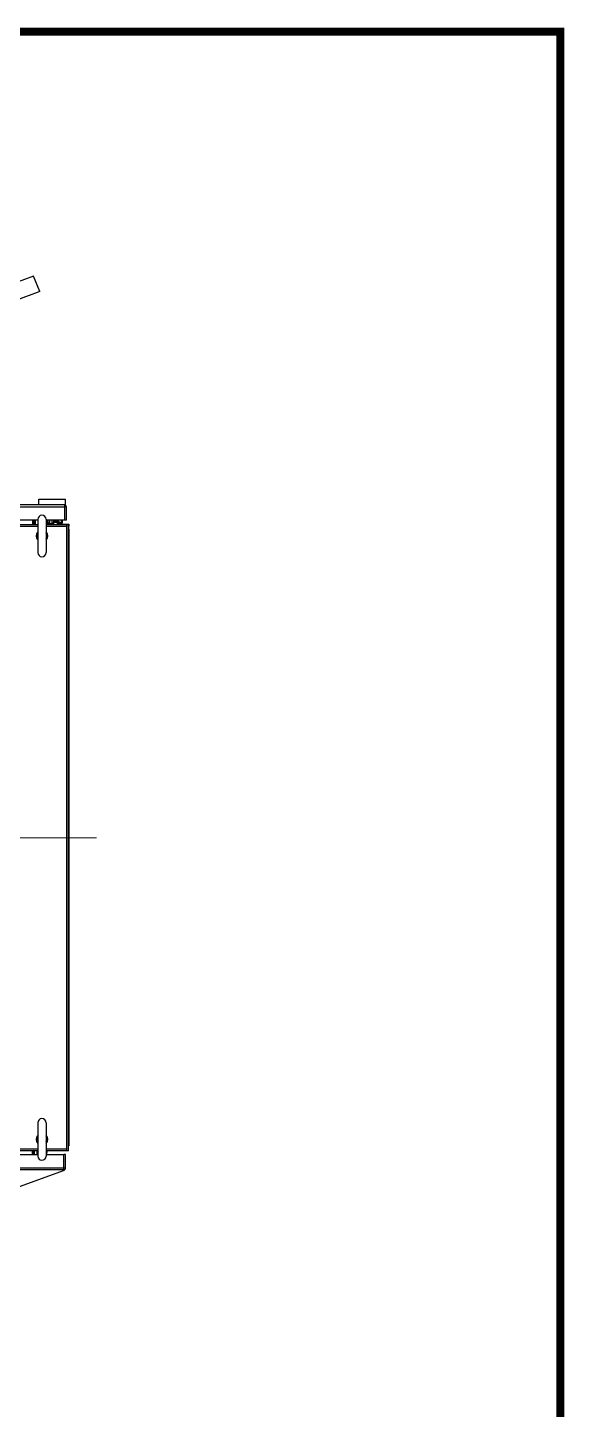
# Model space of a CAD drawing. Extents: x 81444 to 119867, y -54538 to -28747.
# Drawn here: x 85050 to 85695, y -35340 to -33680 of the extents above; entities that cross this region are included whole.
import ezdxf
from ezdxf.enums import TextEntityAlignment as Align
from ezdxf.lldxf.tags import DXFTag

# ---------------------------------------------------------------- set-up
doc = ezdxf.new("R2010")
doc.units = 0
doc.header["$LTSCALE"] = 100
doc.header["$MEASUREMENT"] = 0
doc.layers.add('PANEL', color=7, linetype='Continuous')
doc.layers.add('t', color=1, linetype='Continuous')
doc.styles.get("Standard").update_dxf_attribs({"font": ''})
doc.styles.get('Standard').set_extended_font_data('SimSun')
tags = doc.linetypes.add('CENTER', pattern=[2, 1.25, -0.25, 0.25, -0.25]).pattern_tags.tags
tags[10:11] = [DXFTag(74, 4), DXFTag(75, 0), DXFTag(340, '0'), DXFTag(46, 1.0), DXFTag(50, 0.0), DXFTag(44, 0.0), DXFTag(45, 0.0)]
tags[8:9] = [DXFTag(74, 4), DXFTag(75, 0), DXFTag(340, '0'), DXFTag(46, 1.0), DXFTag(50, 0.0), DXFTag(44, 0.0), DXFTag(45, 0.0)]
tags[6:7] = [DXFTag(74, 4), DXFTag(75, 0), DXFTag(340, '0'), DXFTag(46, 1.0), DXFTag(50, 0.0), DXFTag(44, 0.0), DXFTag(45, 0.0)]
tags[4:5] = [DXFTag(74, 4), DXFTag(75, 0), DXFTag(340, '0'), DXFTag(46, 1.0), DXFTag(50, 0.0), DXFTag(44, 0.0), DXFTag(45, 0.0)]
tags = doc.linetypes.add('HIDDEN', pattern=[0.375, 0.25, -0.125]).pattern_tags.tags
tags[6:7] = [DXFTag(74, 4), DXFTag(75, 0), DXFTag(340, '0'), DXFTag(46, 1.0), DXFTag(50, 0.0), DXFTag(44, 0.0), DXFTag(45, 0.0)]
tags[4:5] = [DXFTag(74, 4), DXFTag(75, 0), DXFTag(340, '0'), DXFTag(46, 1.0), DXFTag(50, 0.0), DXFTag(44, 0.0), DXFTag(45, 0.0)]

# ---------------------------------------------------------------- blocks, each defined once
blk = doc.blocks.new('图框')
at = {"layer": 't', "color": 7, "const_width": 9.62}
blk.add_lwpolyline([(4115.6, -3151.6), (4115.6, 0), (0, 0), (0, -3151.6)], close=True, dxfattribs=at)
at = {"color": 7, "flags": 8}
for tag, p, height in [('DWG.NAME:', (1381.6, -2910.4), 25), ('PROJECTNAME：', (3339.1, -2913.1), 25), ('PROJECTNAME:', (3125.5, -2912.8), 24), ('DWG.NO.:', (3128.2, -3030.4), 24), ('图纸编号', (3315.4, -3052.4), 24), ('FILENO.:', (3128.7, -3106.1), 24), ('文档号', (3317.7, -3124.1), 24)]:
    blk.add_attdef(tag, p, '', height=height, dxfattribs=at)
for tag, height, p in [('RENLIU', 24, (698.2, -2950.4)), ('SHUFENWANG', 24, (885.8, -2950.4)), ('FANGHOU', 24, (1069.7, -2950.4)), ('DANDANLI', 24, (1250, -2950.4)), ('A', 23, (59.9, -2974.9)), ('设计时间', 23, (213.9, -2974.9)), ('刘仁', 23, (698.2, -3002.2)), ('王姝芬', 23, (885.8, -3002.2)), ('侯方', 23, (1069.7, -3002.2)), ('李丹丹', 23, (1250, -3002.2)), ('#10STATIONONTROLCABINETCOVER', 30, (1777.9, -3017.2)), ('PAGEXOFX', 24, (3953.7, -3039.1)), ('REV.', 24, (59.4, -3063)), ('DATE', 24, (208.9, -3063)), ('DESCRIPTION', 24, (451.7, -3063)), ('PREPARED', 24, (698.2, -3063)), ('CHECKED', 24, (885.8, -3063)), ('SIGNED', 24, (1069.7, -3063)), ('APPROVED', 24, (1250, -3063)), ('图纸名称', 30, (1777.9, -3094.7)), ('第几页共几页', 24, (3953.7, -3114.1))]:
    blk.add_attdef(tag, text='', height=height, dxfattribs=at).set_placement(p, align=Align.MIDDLE)
for tag, p in [('图纸名称:', (1377.8, -2965.9)), ('项目名称：', (3121.6, -2984.3)), ('项目名称：', (3325, -2984.3))]:
    blk.add_attdef(tag, text='', height=25, dxfattribs=at).set_placement(p, align=Align.BOTTOM_LEFT)
at = {"color": 7, "width": 0.8, "flags": 8}
blk.add_attdef('HANGZHOUHOLLYSYSAUTOMATIONCO.,LTD.', text='', height=24, dxfattribs=at).set_placement((2770.1, -3045.7), align=Align.MIDDLE)

msp = doc.modelspace()

# ---------------------------------------------------------------- linework, layer by layer
at = {"color": 7, "linetype": 'Continuous'}
for p, q in [((85094.7, -34253), (84307.3, -34253)), ((84307.3, -34255.3), (85094.7, -34255.3)), ((85064, -34246), (85096, -34246)), ((85064, -34253), (85064, -34246)), ((85094.7, -34253), (85094.7, -34271.5)), ((85097, -34255.3), (85095, -34255.3)), ((85095, -34271.5), (85095, -34255.3)), ((85096, -34253), (85096, -34246)), ((85097, -34271.5), (85097, -34255.3)), ((85062.7, -34271.5), (84337.7, -34271.5)), ((85062.7, -34276.8), (84337.7, -34276.8)), ((85056.5, -34271.5), (85056.5, -34276.8)), ((85057.7, -34276.8), (85057.7, -34271.5)), ((85058.9, -34271.5), (85058.9, -34276.8)), ((85058.9, -34276.2), (85060, -34276.2)), ((85060, -34276.8), (85060, -34271.5)), ((85062.7, -34270.3), (85062.7, -34310.3)), ((85072.7, -34270.3), (85072.7, -34310.3)), ((85094.7, -34271.5), (85072.7, -34271.5)), ((85074.5, -34272.4), (85072.7, -34272.4)), ((85074.5, -34274.2), (85072.7, -34274.2)), ((85072.7, -34274.3), (85073.5, -34274.3)), ((85072.7, -34275.5), (85073.5, -34275.5)), ((85099.7, -34276.8), (85072.7, -34276.8)), ((85073.5, -34275.5), (85073.5, -34274.3)), ((85074.5, -34271.5), (85074.5, -34276.4)), ((85074.5, -34274.4), (85076.5, -34274.4)), ((85081.5, -34276.4), (85074.5, -34276.4)), ((85076.5, -34271.5), (85076.5, -34276.4)), ((85076.6, -34271.5), (85076.6, -34275.4)), ((85076.6, -34275.4), (85079.4, -34275.4)), ((85079.4, -34271.5), (85079.4, -34275.4)), ((85079.5, -34271.5), (85079.5, -34276.4)), ((85079.5, -34274.4), (85081.5, -34274.4)), ((85081.5, -34271.5), (85081.5, -34276.4)), ((85083.5, -34273.5), (85081.5, -34273.5)), ((85088, -34274.2), (85081.5, -34274.2)), ((85082.4, -34271.5), (85082.4, -34273.5)), ((85083.5, -34271.5), (85083.5, -34273.5)), ((85088, -34272.4), (85083.5, -34272.4)), ((85085.4, -34276.8), (85086.8, -34275.5)), ((85085.5, -34272.4), (85085.5, -34271.4)), ((85085.5, -34276.8), (85085.5, -34276.7)), ((85086, -34276.2), (85100.2, -34276.2)), ((85086.5, -34274.3), (85090.6, -34274.3)), ((85086.5, -34275.5), (85086.5, -34274.3)), ((85086.5, -34275.5), (85090.6, -34275.5)), ((85088, -34272.4), (85088, -34274.2)), ((85088, -34274.3), (85088, -34274.2)), ((85090.6, -34275.5), (85090.6, -34274.3)), ((85091.3, -34273.6), (85091.3, -34271.5)), ((85092.5, -34273.6), (85091.3, -34273.6)), ((85092.5, -34273.6), (85092.5, -34271.5)), ((85097, -34271.5), (85095, -34271.5)), ((85097.4, -35028.8), (85097.4, -34276.8)), ((85099.7, -35028.8), (85099.7, -34276.8)), ((85099.7, -34277.7), (85100.2, -34277.7)), ((85100.2, -34278.5), (85099.7, -34278.5)), ((85100.2, -34276.2), (85100.2, -34277.7)), ((85100.2, -34277.7), (85100.2, -34278.5)), ((85100.2, -34316.2), (85100.2, -34278.5)), ((85062.7, -34279.1), (84337.7, -34279.1)), ((85097.4, -34279.1), (85072.7, -34279.1)), ((85099.7, -34282), (85100, -34282)), ((85100, -34282), (85100, -34301.5)), ((85099.7, -34301.5), (85099.8, -34301.5)), ((85099.8, -34301.5), (85100, -34301.5)), ((85100, -34301.5), (85100, -35003.5)), ((85100.2, -34316.2), (85100, -34316.2)), ((85062.7, -34995.3), (85062.7, -35035.3)), ((85072.7, -34995.3), (85072.7, -35035.3)), ((85099.7, -35003.5), (85099.8, -35003.5)), ((85099.8, -35003.5), (85100, -35003.5)), ((85100, -35003.5), (85100, -35023)), ((85099.7, -35023), (85100, -35023)), ((84338.3, -35026.5), (85062.7, -35026.5)), ((85062.7, -35028.8), (84338.3, -35028.8)), ((84338.3, -35033.5), (85062.7, -35033.5)), ((85056.5, -35033.5), (85056.5, -35028.8)), ((85057.7, -35033.5), (85057.7, -35028.8)), ((85058.9, -35033.5), (85058.9, -35028.8)), ((85062, -35033.5), (85062, -35028.8)), ((85072.7, -35026.5), (85097.4, -35026.5)), ((85099.7, -35028.8), (85072.7, -35028.8)), ((85072.7, -35033.5), (85093.7, -35033.5)), ((85073, -35033.5), (85073, -35028.8)), ((85073.7, -35028.8), (85073.2, -35033.5)), ((85093.7, -35033.5), (85093.7, -35052)), ((85096, -35033.5), (85094, -35033.5)), ((85094, -35049.7), (85094, -35033.5)), ((85096, -35049.7), (85096, -35033.5)), ((85093.7, -35049.7), (84306.3, -35049.7)), ((85093.7, -35052), (84306.3, -35052)), ((85096, -35049.7), (85094, -35049.7))]:
    msp.add_line(p, q, dxfattribs=at)
at = {"color": 1, "linetype": 'CENTER', "lineweight": 20}
msp.add_line((84261.5, -34652.8), (85133.2, -34652.8), dxfattribs=at)
at = {"color": 7, "linetype": 'Continuous'}
for centre, radius, start, end in [((85094.7, -34255.3), 2.3, 0, 90), ((85094.7, -34255.3), 0.3, 0, 90), ((85067.7, -34270.3), 5, 0, 180), ((85090.6, -34273.6), 1.88, 270, 0), ((85090.6, -34273.6), 0.681, 270, 0), ((85067.7, -34290.3), 7, 136.1481, 223.8519), ((85067.7, -34290.3), 6, 146.445, 195), ((85067.7, -34290.3), 6, 146.983, 213.017), ((85067.7, -34290.3), 7, 316.1481, 43.8519), ((85067.7, -34290.3), 6, 326.4616, 33.5384), ((85067.7, -34290.3), 6, 326.983, 33.017), ((85098.8, -34282.7), 1.2, 0, 40.7374), ((85067.7, -34310.3), 5, 180, 0), ((85067.7, -34995.3), 5, 0, 180), ((85067.7, -35015.3), 7, 136.1481, 223.8519), ((85067.7, -35014.7), 6, 146.4441, 195), ((85067.7, -35014.7), 6, 146.983, 213.017), ((85067.7, -35015.3), 7, 316.1481, 43.8519), ((85067.7, -35014.7), 6, 326.4554, 33.5559), ((85067.7, -35014.7), 6, 326.983, 33.017), ((85098.8, -35022.3), 1.2, 319.2626, 0), ((85067.7, -35035.3), 5, 180, 0), ((85093.7, -35049.7), 2.3, 270, 0), ((85093.7, -35049.7), 0.3, 270, 0)]:
    msp.add_arc(centre, radius, start, end, dxfattribs=at)
at = {"layer": 'PANEL', "linetype": 'HIDDEN'}
for p, q in [((85057.6, -33978.3), (84306.3, -34252.9)), ((85065.3, -33996.8), (85057.6, -33978.3)), ((85065.3, -33996.8), (84356.5, -34253)), ((84343.4, -35326.7), (85094.7, -35052.1))]:
    msp.add_line(p, q, dxfattribs=at)

# ---------------------------------------------------------------- block references
at = {"color": 1}
msp.add_blockref('图框', (81575, -33684.4), dxfattribs=at)

doc.saveas('drawing.dxf')
